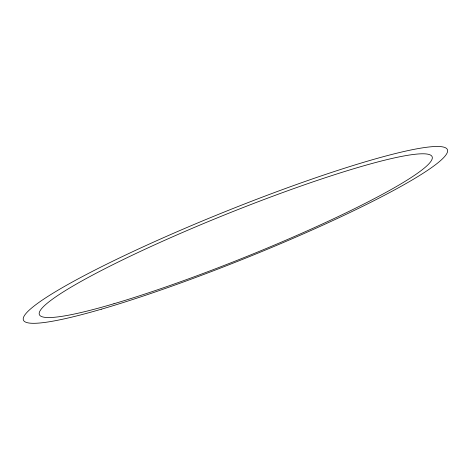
<?xml version="1.0" encoding="UTF-8"?>
<svg xmlns="http://www.w3.org/2000/svg" width="470" height="470" viewBox="0 0 470 470"><rect width="100%" height="100%" fill="white"/><g stroke="black" fill="none" stroke-linecap="round" stroke-linejoin="round"><path stroke-width="0.7" d="M101.197 309.242A228.479 25.38 -21.9 0 0 444.879 156.281A228.479 25.38 -21.9 0 0 160.205 239.142A228.479 25.38 -21.9 0 0 101.197 309.242M113.969 303.726A211.659 23.424 -21.9 0 0 430.273 162.209A211.659 23.424 -21.9 0 0 162.984 241.075A211.659 23.424 -21.9 0 0 113.969 303.726"/></g></svg>
